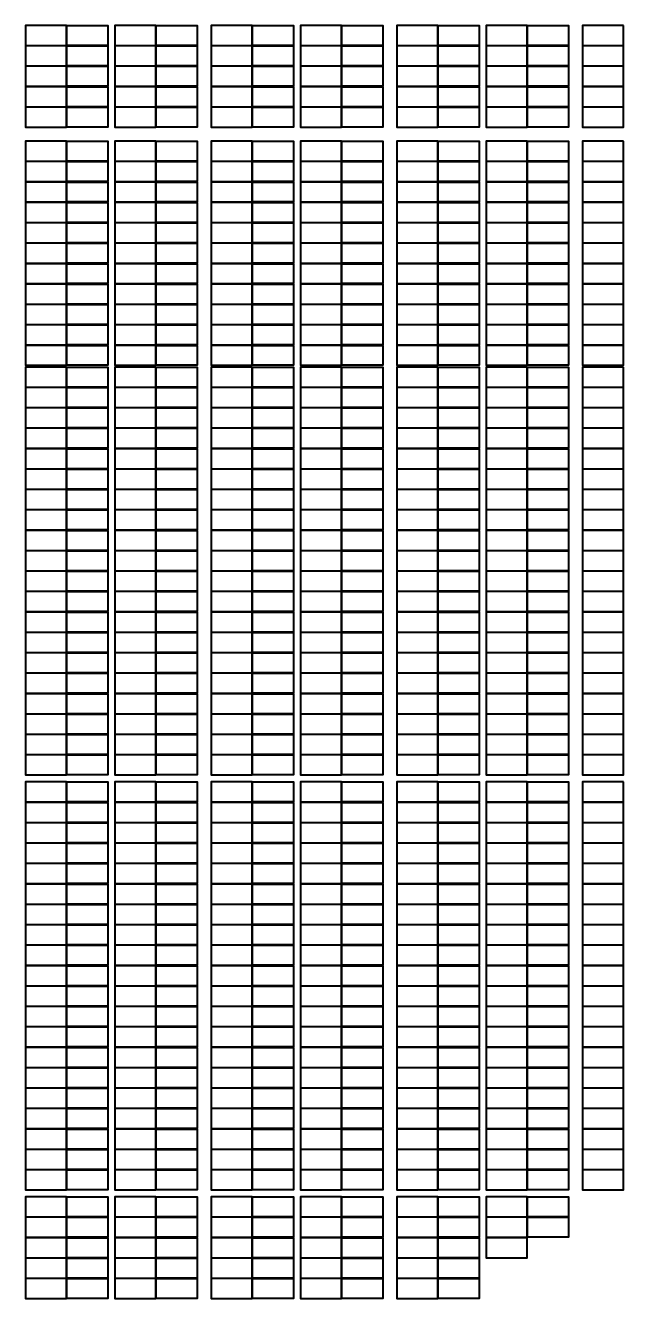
# Model space of a CAD drawing. Header units: millimetres. Extents: x 401 to 240919, y 345 to 287233.
# Drawn here: x 130063 to 164005, y 214959 to 287233 of the extents above; entities that cross this region are included whole.
import ezdxf

# ---------------------------------------------------------------- set-up
doc = ezdxf.new("R2010")
doc.units = ezdxf.units.MM
doc.layers.add('SOL-PV MODULES', color=5, linetype='Continuous', lineweight=40)

msp = doc.modelspace()

# ---------------------------------------------------------------- linework, layer by layer
at = {"layer": 'SOL-PV MODULES'}
for points in [[(132393, 287233), (130063, 287233), (130063, 286099), (132393, 286099)], [(132403, 287233), (134732, 287233), (134732, 286099), (132403, 286099)], [(137462, 287233), (135132, 287233), (135132, 286099), (137462, 286099)], [(137472, 287233), (139801, 287233), (139801, 286099), (137472, 286099)], [(142930, 287233), (140600, 287233), (140600, 286099), (142930, 286099)], [(142940, 287233), (145270, 287233), (145270, 286099), (142940, 286099)], [(147999, 287233), (145669, 287233), (145669, 286099), (147999, 286099)], [(148009, 287233), (150339, 287233), (150339, 286099), (148009, 286099)], [(153468, 287233), (151138, 287233), (151138, 286099), (153468, 286099)], [(153478, 287233), (155807, 287233), (155807, 286099), (153478, 286099)], [(158537, 287233), (156207, 287233), (156207, 286099), (158537, 286099)], [(158547, 287233), (160877, 287233), (160877, 286099), (158547, 286099)], [(164005, 287233), (161675, 287233), (161675, 286099), (164005, 286099)], [(132393, 286074), (130063, 286074), (130063, 284940), (132393, 284940)], [(132403, 286074), (134732, 286074), (134732, 284940), (132403, 284940)], [(137462, 286074), (135132, 286074), (135132, 284940), (137462, 284940)], [(137472, 286074), (139801, 286074), (139801, 284940), (137472, 284940)], [(142930, 286074), (140600, 286074), (140600, 284940), (142930, 284940)], [(142940, 286074), (145270, 286074), (145270, 284940), (142940, 284940)], [(147999, 286074), (145669, 286074), (145669, 284940), (147999, 284940)], [(148009, 286074), (150339, 286074), (150339, 284940), (148009, 284940)], [(153468, 286074), (151138, 286074), (151138, 284940), (153468, 284940)], [(153478, 286074), (155807, 286074), (155807, 284940), (153478, 284940)], [(158537, 286074), (156207, 286074), (156207, 284940), (158537, 284940)], [(158547, 286074), (160877, 286074), (160877, 284940), (158547, 284940)], [(164005, 286074), (161675, 286074), (161675, 284940), (164005, 284940)], [(132393, 284915), (130063, 284915), (130063, 283781), (132393, 283781)], [(132403, 284915), (134732, 284915), (134732, 283781), (132403, 283781)], [(137462, 284915), (135132, 284915), (135132, 283781), (137462, 283781)], [(137472, 284915), (139801, 284915), (139801, 283781), (137472, 283781)], [(142930, 284915), (140600, 284915), (140600, 283781), (142930, 283781)], [(142940, 284915), (145270, 284915), (145270, 283781), (142940, 283781)], [(147999, 284915), (145669, 284915), (145669, 283781), (147999, 283781)], [(148009, 284915), (150339, 284915), (150339, 283781), (148009, 283781)], [(153468, 284915), (151138, 284915), (151138, 283781), (153468, 283781)], [(153478, 284915), (155807, 284915), (155807, 283781), (153478, 283781)], [(158537, 284915), (156207, 284915), (156207, 283781), (158537, 283781)], [(158547, 284915), (160877, 284915), (160877, 283781), (158547, 283781)], [(164005, 284915), (161675, 284915), (161675, 283781), (164005, 283781)], [(132393, 283756), (130063, 283756), (130063, 282622), (132393, 282622)], [(132403, 283756), (134732, 283756), (134732, 282622), (132403, 282622)], [(137462, 283756), (135132, 283756), (135132, 282622), (137462, 282622)], [(137472, 283756), (139801, 283756), (139801, 282622), (137472, 282622)], [(142930, 283756), (140600, 283756), (140600, 282622), (142930, 282622)], [(142940, 283756), (145270, 283756), (145270, 282622), (142940, 282622)], [(147999, 283756), (145669, 283756), (145669, 282622), (147999, 282622)], [(148009, 283756), (150339, 283756), (150339, 282622), (148009, 282622)], [(153468, 283756), (151138, 283756), (151138, 282622), (153468, 282622)], [(153478, 283756), (155807, 283756), (155807, 282622), (153478, 282622)], [(158537, 283756), (156207, 283756), (156207, 282622), (158537, 282622)], [(158547, 283756), (160877, 283756), (160877, 282622), (158547, 282622)], [(164005, 283756), (161675, 283756), (161675, 282622), (164005, 282622)], [(132393, 282597), (130063, 282597), (130063, 281463), (132393, 281463)], [(132403, 282597), (134732, 282597), (134732, 281463), (132403, 281463)], [(137462, 282597), (135132, 282597), (135132, 281463), (137462, 281463)], [(137472, 282597), (139801, 282597), (139801, 281463), (137472, 281463)], [(142930, 282597), (140600, 282597), (140600, 281463), (142930, 281463)], [(142940, 282597), (145270, 282597), (145270, 281463), (142940, 281463)], [(147999, 282597), (145669, 282597), (145669, 281463), (147999, 281463)], [(148009, 282597), (150339, 282597), (150339, 281463), (148009, 281463)], [(153468, 282597), (151138, 282597), (151138, 281463), (153468, 281463)], [(153478, 282597), (155807, 282597), (155807, 281463), (153478, 281463)], [(158537, 282597), (156207, 282597), (156207, 281463), (158537, 281463)], [(158547, 282597), (160877, 282597), (160877, 281463), (158547, 281463)], [(164005, 282597), (161675, 282597), (161675, 281463), (164005, 281463)], [(132393, 280663), (130063, 280663), (130063, 279529), (132393, 279529)], [(132403, 280663), (134732, 280663), (134732, 279529), (132403, 279529)], [(137462, 280663), (135132, 280663), (135132, 279529), (137462, 279529)], [(137472, 280663), (139801, 280663), (139801, 279529), (137472, 279529)], [(142930, 280663), (140600, 280663), (140600, 279529), (142930, 279529)], [(142940, 280663), (145270, 280663), (145270, 279529), (142940, 279529)], [(147999, 280663), (145669, 280663), (145669, 279529), (147999, 279529)], [(148009, 280663), (150339, 280663), (150339, 279529), (148009, 279529)], [(153468, 280663), (151138, 280663), (151138, 279529), (153468, 279529)], [(153478, 280663), (155807, 280663), (155807, 279529), (153478, 279529)], [(158537, 280663), (156207, 280663), (156207, 279529), (158537, 279529)], [(158547, 280663), (160877, 280663), (160877, 279529), (158547, 279529)], [(164005, 280663), (161675, 280663), (161675, 279529), (164005, 279529)], [(132393, 279504), (130063, 279504), (130063, 278370), (132393, 278370)], [(132403, 279504), (134732, 279504), (134732, 278370), (132403, 278370)], [(137462, 279504), (135132, 279504), (135132, 278370), (137462, 278370)], [(137472, 279504), (139801, 279504), (139801, 278370), (137472, 278370)], [(142930, 279504), (140600, 279504), (140600, 278370), (142930, 278370)], [(142940, 279504), (145270, 279504), (145270, 278370), (142940, 278370)], [(147999, 279504), (145669, 279504), (145669, 278370), (147999, 278370)], [(148009, 279504), (150339, 279504), (150339, 278370), (148009, 278370)], [(153468, 279504), (151138, 279504), (151138, 278370), (153468, 278370)], [(153478, 279504), (155807, 279504), (155807, 278370), (153478, 278370)], [(158537, 279504), (156207, 279504), (156207, 278370), (158537, 278370)], [(158547, 279504), (160877, 279504), (160877, 278370), (158547, 278370)], [(164005, 279504), (161675, 279504), (161675, 278370), (164005, 278370)], [(132393, 278345), (130063, 278345), (130063, 277211), (132393, 277211)], [(132403, 278345), (134732, 278345), (134732, 277211), (132403, 277211)], [(137462, 278345), (135132, 278345), (135132, 277211), (137462, 277211)], [(137472, 278345), (139801, 278345), (139801, 277211), (137472, 277211)], [(142930, 278345), (140600, 278345), (140600, 277211), (142930, 277211)], [(142940, 278345), (145270, 278345), (145270, 277211), (142940, 277211)], [(147999, 278345), (145669, 278345), (145669, 277211), (147999, 277211)], [(148009, 278345), (150339, 278345), (150339, 277211), (148009, 277211)], [(153468, 278345), (151138, 278345), (151138, 277211), (153468, 277211)], [(153478, 278345), (155807, 278345), (155807, 277211), (153478, 277211)], [(158537, 278345), (156207, 278345), (156207, 277211), (158537, 277211)], [(158547, 278345), (160877, 278345), (160877, 277211), (158547, 277211)], [(164005, 278345), (161675, 278345), (161675, 277211), (164005, 277211)], [(132393, 277186), (130063, 277186), (130063, 276052), (132393, 276052)], [(132403, 277186), (134732, 277186), (134732, 276052), (132403, 276052)], [(137462, 277186), (135132, 277186), (135132, 276052), (137462, 276052)], [(137472, 277186), (139801, 277186), (139801, 276052), (137472, 276052)], [(142930, 277186), (140600, 277186), (140600, 276052), (142930, 276052)], [(142940, 277186), (145270, 277186), (145270, 276052), (142940, 276052)], [(147999, 277186), (145669, 277186), (145669, 276052), (147999, 276052)], [(148009, 277186), (150339, 277186), (150339, 276052), (148009, 276052)], [(153468, 277186), (151138, 277186), (151138, 276052), (153468, 276052)], [(153478, 277186), (155807, 277186), (155807, 276052), (153478, 276052)], [(158537, 277186), (156207, 277186), (156207, 276052), (158537, 276052)], [(158547, 277186), (160877, 277186), (160877, 276052), (158547, 276052)], [(164005, 277186), (161675, 277186), (161675, 276052), (164005, 276052)], [(132393, 276027), (130063, 276027), (130063, 274893), (132393, 274893)], [(132403, 276027), (134732, 276027), (134732, 274893), (132403, 274893)], [(137462, 276027), (135132, 276027), (135132, 274893), (137462, 274893)], [(137472, 276027), (139801, 276027), (139801, 274893), (137472, 274893)], [(142930, 276027), (140600, 276027), (140600, 274893), (142930, 274893)], [(142940, 276027), (145270, 276027), (145270, 274893), (142940, 274893)], [(147999, 276027), (145669, 276027), (145669, 274893), (147999, 274893)], [(148009, 276027), (150339, 276027), (150339, 274893), (148009, 274893)], [(153468, 276027), (151138, 276027), (151138, 274893), (153468, 274893)], [(153478, 276027), (155807, 276027), (155807, 274893), (153478, 274893)], [(158537, 276027), (156207, 276027), (156207, 274893), (158537, 274893)], [(158547, 276027), (160877, 276027), (160877, 274893), (158547, 274893)], [(164005, 276027), (161675, 276027), (161675, 274893), (164005, 274893)], [(132393, 274868), (130063, 274868), (130063, 273734), (132393, 273734)], [(132403, 274868), (134732, 274868), (134732, 273734), (132403, 273734)], [(137462, 274868), (135132, 274868), (135132, 273734), (137462, 273734)], [(137472, 274868), (139801, 274868), (139801, 273734), (137472, 273734)], [(142930, 274868), (140600, 274868), (140600, 273734), (142930, 273734)], [(142940, 274868), (145270, 274868), (145270, 273734), (142940, 273734)], [(147999, 274868), (145669, 274868), (145669, 273734), (147999, 273734)], [(148009, 274868), (150339, 274868), (150339, 273734), (148009, 273734)], [(153468, 274868), (151138, 274868), (151138, 273734), (153468, 273734)], [(153478, 274868), (155807, 274868), (155807, 273734), (153478, 273734)], [(158537, 274868), (156207, 274868), (156207, 273734), (158537, 273734)], [(158547, 274868), (160877, 274868), (160877, 273734), (158547, 273734)], [(164005, 274868), (161675, 274868), (161675, 273734), (164005, 273734)], [(132393, 273709), (130063, 273709), (130063, 272575), (132393, 272575)], [(132403, 273709), (134732, 273709), (134732, 272575), (132403, 272575)], [(137462, 273709), (135132, 273709), (135132, 272575), (137462, 272575)], [(137472, 273709), (139801, 273709), (139801, 272575), (137472, 272575)], [(142930, 273709), (140600, 273709), (140600, 272575), (142930, 272575)], [(142940, 273709), (145270, 273709), (145270, 272575), (142940, 272575)], [(147999, 273709), (145669, 273709), (145669, 272575), (147999, 272575)], [(148009, 273709), (150339, 273709), (150339, 272575), (148009, 272575)], [(153468, 273709), (151138, 273709), (151138, 272575), (153468, 272575)], [(153478, 273709), (155807, 273709), (155807, 272575), (153478, 272575)], [(158537, 273709), (156207, 273709), (156207, 272575), (158537, 272575)], [(158547, 273709), (160877, 273709), (160877, 272575), (158547, 272575)], [(164005, 273709), (161675, 273709), (161675, 272575), (164005, 272575)], [(132393, 272550), (130063, 272550), (130063, 271416), (132393, 271416)], [(132403, 272550), (134732, 272550), (134732, 271416), (132403, 271416)], [(137462, 272550), (135132, 272550), (135132, 271416), (137462, 271416)], [(137472, 272550), (139801, 272550), (139801, 271416), (137472, 271416)], [(142930, 272550), (140600, 272550), (140600, 271416), (142930, 271416)], [(142940, 272550), (145270, 272550), (145270, 271416), (142940, 271416)], [(147999, 272550), (145669, 272550), (145669, 271416), (147999, 271416)], [(148009, 272550), (150339, 272550), (150339, 271416), (148009, 271416)], [(153468, 272550), (151138, 272550), (151138, 271416), (153468, 271416)], [(153478, 272550), (155807, 272550), (155807, 271416), (153478, 271416)], [(158537, 272550), (156207, 272550), (156207, 271416), (158537, 271416)], [(158547, 272550), (160877, 272550), (160877, 271416), (158547, 271416)], [(164005, 272550), (161675, 272550), (161675, 271416), (164005, 271416)], [(132393, 271391), (130063, 271391), (130063, 270257), (132393, 270257)], [(132403, 271391), (134732, 271391), (134732, 270257), (132403, 270257)], [(137462, 271391), (135132, 271391), (135132, 270257), (137462, 270257)], [(137472, 271391), (139801, 271391), (139801, 270257), (137472, 270257)], [(142930, 271391), (140600, 271391), (140600, 270257), (142930, 270257)], [(142940, 271391), (145270, 271391), (145270, 270257), (142940, 270257)], [(147999, 271391), (145669, 271391), (145669, 270257), (147999, 270257)], [(148009, 271391), (150339, 271391), (150339, 270257), (148009, 270257)], [(153468, 271391), (151138, 271391), (151138, 270257), (153468, 270257)], [(153478, 271391), (155807, 271391), (155807, 270257), (153478, 270257)], [(158537, 271391), (156207, 271391), (156207, 270257), (158537, 270257)], [(158547, 271391), (160877, 271391), (160877, 270257), (158547, 270257)], [(164005, 271391), (161675, 271391), (161675, 270257), (164005, 270257)], [(132393, 270232), (130063, 270232), (130063, 269098), (132393, 269098)], [(132403, 270232), (134732, 270232), (134732, 269098), (132403, 269098)], [(137462, 270232), (135132, 270232), (135132, 269098), (137462, 269098)], [(137472, 270232), (139801, 270232), (139801, 269098), (137472, 269098)], [(142930, 270232), (140600, 270232), (140600, 269098), (142930, 269098)], [(142940, 270232), (145270, 270232), (145270, 269098), (142940, 269098)], [(147999, 270232), (145669, 270232), (145669, 269098), (147999, 269098)], [(148009, 270232), (150339, 270232), (150339, 269098), (148009, 269098)], [(153468, 270232), (151138, 270232), (151138, 269098), (153468, 269098)], [(153478, 270232), (155807, 270232), (155807, 269098), (153478, 269098)], [(158537, 270232), (156207, 270232), (156207, 269098), (158537, 269098)], [(158547, 270232), (160877, 270232), (160877, 269098), (158547, 269098)], [(164005, 270232), (161675, 270232), (161675, 269098), (164005, 269098)], [(132393, 269073), (130063, 269073), (130063, 267939), (132393, 267939)], [(132403, 269073), (134732, 269073), (134732, 267939), (132403, 267939)], [(137462, 269073), (135132, 269073), (135132, 267939), (137462, 267939)], [(137472, 269073), (139801, 269073), (139801, 267939), (137472, 267939)], [(142930, 269073), (140600, 269073), (140600, 267939), (142930, 267939)], [(142940, 269073), (145270, 269073), (145270, 267939), (142940, 267939)], [(147999, 269073), (145669, 269073), (145669, 267939), (147999, 267939)], [(148009, 269073), (150339, 269073), (150339, 267939), (148009, 267939)], [(153468, 269073), (151138, 269073), (151138, 267939), (153468, 267939)], [(153478, 269073), (155807, 269073), (155807, 267939), (153478, 267939)], [(158537, 269073), (156207, 269073), (156207, 267939), (158537, 267939)], [(158547, 269073), (160877, 269073), (160877, 267939), (158547, 267939)], [(164005, 269073), (161675, 269073), (161675, 267939), (164005, 267939)], [(132393, 267839), (130063, 267839), (130063, 266705), (132393, 266705)], [(132403, 267839), (134732, 267839), (134732, 266705), (132403, 266705)], [(137462, 267839), (135132, 267839), (135132, 266705), (137462, 266705)], [(137472, 267839), (139801, 267839), (139801, 266705), (137472, 266705)], [(142930, 267839), (140600, 267839), (140600, 266705), (142930, 266705)], [(142940, 267839), (145270, 267839), (145270, 266705), (142940, 266705)], [(147999, 267839), (145669, 267839), (145669, 266705), (147999, 266705)], [(148009, 267839), (150339, 267839), (150339, 266705), (148009, 266705)], [(153468, 267839), (151138, 267839), (151138, 266705), (153468, 266705)], [(153478, 267839), (155807, 267839), (155807, 266705), (153478, 266705)], [(158537, 267839), (156207, 267839), (156207, 266705), (158537, 266705)], [(158547, 267839), (160877, 267839), (160877, 266705), (158547, 266705)], [(164005, 267839), (161675, 267839), (161675, 266705), (164005, 266705)], [(132393, 266680), (130063, 266680), (130063, 265546), (132393, 265546)], [(132403, 266680), (134732, 266680), (134732, 265546), (132403, 265546)], [(137462, 266680), (135132, 266680), (135132, 265546), (137462, 265546)], [(137472, 266680), (139801, 266680), (139801, 265546), (137472, 265546)], [(142930, 266680), (140600, 266680), (140600, 265546), (142930, 265546)], [(142940, 266680), (145270, 266680), (145270, 265546), (142940, 265546)], [(147999, 266680), (145669, 266680), (145669, 265546), (147999, 265546)], [(148009, 266680), (150339, 266680), (150339, 265546), (148009, 265546)], [(153468, 266680), (151138, 266680), (151138, 265546), (153468, 265546)], [(153478, 266680), (155807, 266680), (155807, 265546), (153478, 265546)], [(158537, 266680), (156207, 266680), (156207, 265546), (158537, 265546)], [(158547, 266680), (160877, 266680), (160877, 265546), (158547, 265546)], [(164005, 266680), (161675, 266680), (161675, 265546), (164005, 265546)], [(132393, 265521), (130063, 265521), (130063, 264387), (132393, 264387)], [(132403, 265521), (134732, 265521), (134732, 264387), (132403, 264387)], [(137462, 265521), (135132, 265521), (135132, 264387), (137462, 264387)], [(137472, 265521), (139801, 265521), (139801, 264387), (137472, 264387)], [(142930, 265521), (140600, 265521), (140600, 264387), (142930, 264387)], [(142940, 265521), (145270, 265521), (145270, 264387), (142940, 264387)], [(147999, 265521), (145669, 265521), (145669, 264387), (147999, 264387)], [(148009, 265521), (150339, 265521), (150339, 264387), (148009, 264387)], [(153468, 265521), (151138, 265521), (151138, 264387), (153468, 264387)], [(153478, 265521), (155807, 265521), (155807, 264387), (153478, 264387)], [(158537, 265521), (156207, 265521), (156207, 264387), (158537, 264387)], [(158547, 265521), (160877, 265521), (160877, 264387), (158547, 264387)], [(164005, 265521), (161675, 265521), (161675, 264387), (164005, 264387)], [(132393, 264362), (130063, 264362), (130063, 263228), (132393, 263228)], [(132403, 264362), (134732, 264362), (134732, 263228), (132403, 263228)], [(137462, 264362), (135132, 264362), (135132, 263228), (137462, 263228)], [(137472, 264362), (139801, 264362), (139801, 263228), (137472, 263228)], [(142930, 264362), (140600, 264362), (140600, 263228), (142930, 263228)], [(142940, 264362), (145270, 264362), (145270, 263228), (142940, 263228)], [(147999, 264362), (145669, 264362), (145669, 263228), (147999, 263228)], [(148009, 264362), (150339, 264362), (150339, 263228), (148009, 263228)], [(153468, 264362), (151138, 264362), (151138, 263228), (153468, 263228)], [(153478, 264362), (155807, 264362), (155807, 263228), (153478, 263228)], [(158537, 264362), (156207, 264362), (156207, 263228), (158537, 263228)], [(158547, 264362), (160877, 264362), (160877, 263228), (158547, 263228)], [(164005, 264362), (161675, 264362), (161675, 263228), (164005, 263228)], [(132393, 263203), (130063, 263203), (130063, 262069), (132393, 262069)], [(132403, 263203), (134732, 263203), (134732, 262069), (132403, 262069)], [(137462, 263203), (135132, 263203), (135132, 262069), (137462, 262069)], [(137472, 263203), (139801, 263203), (139801, 262069), (137472, 262069)], [(142930, 263203), (140600, 263203), (140600, 262069), (142930, 262069)], [(142940, 263203), (145270, 263203), (145270, 262069), (142940, 262069)], [(147999, 263203), (145669, 263203), (145669, 262069), (147999, 262069)], [(148009, 263203), (150339, 263203), (150339, 262069), (148009, 262069)], [(153468, 263203), (151138, 263203), (151138, 262069), (153468, 262069)], [(153478, 263203), (155807, 263203), (155807, 262069), (153478, 262069)], [(158537, 263203), (156207, 263203), (156207, 262069), (158537, 262069)], [(158547, 263203), (160877, 263203), (160877, 262069), (158547, 262069)], [(164005, 263203), (161675, 263203), (161675, 262069), (164005, 262069)], [(132393, 262044), (130063, 262044), (130063, 260910), (132393, 260910)], [(132403, 262044), (134732, 262044), (134732, 260910), (132403, 260910)], [(137462, 262044), (135132, 262044), (135132, 260910), (137462, 260910)], [(137472, 262044), (139801, 262044), (139801, 260910), (137472, 260910)], [(142930, 262044), (140600, 262044), (140600, 260910), (142930, 260910)], [(142940, 262044), (145270, 262044), (145270, 260910), (142940, 260910)], [(147999, 262044), (145669, 262044), (145669, 260910), (147999, 260910)], [(148009, 262044), (150339, 262044), (150339, 260910), (148009, 260910)], [(153468, 262044), (151138, 262044), (151138, 260910), (153468, 260910)], [(153478, 262044), (155807, 262044), (155807, 260910), (153478, 260910)], [(158537, 262044), (156207, 262044), (156207, 260910), (158537, 260910)], [(158547, 262044), (160877, 262044), (160877, 260910), (158547, 260910)], [(164005, 262044), (161675, 262044), (161675, 260910), (164005, 260910)], [(132393, 260885), (130063, 260885), (130063, 259751), (132393, 259751)], [(132403, 260885), (134732, 260885), (134732, 259751), (132403, 259751)], [(137462, 260885), (135132, 260885), (135132, 259751), (137462, 259751)], [(137472, 260885), (139801, 260885), (139801, 259751), (137472, 259751)], [(142930, 260885), (140600, 260885), (140600, 259751), (142930, 259751)], [(142940, 260885), (145270, 260885), (145270, 259751), (142940, 259751)], [(147999, 260885), (145669, 260885), (145669, 259751), (147999, 259751)], [(148009, 260885), (150339, 260885), (150339, 259751), (148009, 259751)], [(153468, 260885), (151138, 260885), (151138, 259751), (153468, 259751)], [(153478, 260885), (155807, 260885), (155807, 259751), (153478, 259751)], [(158537, 260885), (156207, 260885), (156207, 259751), (158537, 259751)], [(158547, 260885), (160877, 260885), (160877, 259751), (158547, 259751)], [(164005, 260885), (161675, 260885), (161675, 259751), (164005, 259751)], [(132393, 259726), (130063, 259726), (130063, 258592), (132393, 258592)], [(132403, 259726), (134732, 259726), (134732, 258592), (132403, 258592)], [(137462, 259726), (135132, 259726), (135132, 258592), (137462, 258592)], [(137472, 259726), (139801, 259726), (139801, 258592), (137472, 258592)], [(142930, 259726), (140600, 259726), (140600, 258592), (142930, 258592)], [(142940, 259726), (145270, 259726), (145270, 258592), (142940, 258592)], [(147999, 259726), (145669, 259726), (145669, 258592), (147999, 258592)], [(148009, 259726), (150339, 259726), (150339, 258592), (148009, 258592)], [(153468, 259726), (151138, 259726), (151138, 258592), (153468, 258592)], [(153478, 259726), (155807, 259726), (155807, 258592), (153478, 258592)], [(158537, 259726), (156207, 259726), (156207, 258592), (158537, 258592)], [(158547, 259726), (160877, 259726), (160877, 258592), (158547, 258592)], [(164005, 259726), (161675, 259726), (161675, 258592), (164005, 258592)], [(132393, 258567), (130063, 258567), (130063, 257433), (132393, 257433)], [(132403, 258567), (134732, 258567), (134732, 257433), (132403, 257433)], [(137462, 258567), (135132, 258567), (135132, 257433), (137462, 257433)], [(137472, 258567), (139801, 258567), (139801, 257433), (137472, 257433)], [(142930, 258567), (140600, 258567), (140600, 257433), (142930, 257433)], [(142940, 258567), (145270, 258567), (145270, 257433), (142940, 257433)], [(147999, 258567), (145669, 258567), (145669, 257433), (147999, 257433)], [(148009, 258567), (150339, 258567), (150339, 257433), (148009, 257433)], [(153468, 258567), (151138, 258567), (151138, 257433), (153468, 257433)], [(153478, 258567), (155807, 258567), (155807, 257433), (153478, 257433)], [(158537, 258567), (156207, 258567), (156207, 257433), (158537, 257433)], [(158547, 258567), (160877, 258567), (160877, 257433), (158547, 257433)], [(164005, 258567), (161675, 258567), (161675, 257433), (164005, 257433)], [(132393, 257408), (130063, 257408), (130063, 256274), (132393, 256274)], [(132403, 257408), (134732, 257408), (134732, 256274), (132403, 256274)], [(137462, 257408), (135132, 257408), (135132, 256274), (137462, 256274)], [(137472, 257408), (139801, 257408), (139801, 256274), (137472, 256274)], [(142930, 257408), (140600, 257408), (140600, 256274), (142930, 256274)], [(142940, 257408), (145270, 257408), (145270, 256274), (142940, 256274)], [(147999, 257408), (145669, 257408), (145669, 256274), (147999, 256274)], [(148009, 257408), (150339, 257408), (150339, 256274), (148009, 256274)], [(153468, 257408), (151138, 257408), (151138, 256274), (153468, 256274)], [(153478, 257408), (155807, 257408), (155807, 256274), (153478, 256274)], [(158537, 257408), (156207, 257408), (156207, 256274), (158537, 256274)], [(158547, 257408), (160877, 257408), (160877, 256274), (158547, 256274)], [(164005, 257408), (161675, 257408), (161675, 256274), (164005, 256274)], [(132393, 256249), (130063, 256249), (130063, 255115), (132393, 255115)], [(132403, 256249), (134732, 256249), (134732, 255115), (132403, 255115)], [(137462, 256249), (135132, 256249), (135132, 255115), (137462, 255115)], [(137472, 256249), (139801, 256249), (139801, 255115), (137472, 255115)], [(142930, 256249), (140600, 256249), (140600, 255115), (142930, 255115)], [(142940, 256249), (145270, 256249), (145270, 255115), (142940, 255115)], [(147999, 256249), (145669, 256249), (145669, 255115), (147999, 255115)], [(148009, 256249), (150339, 256249), (150339, 255115), (148009, 255115)], [(153468, 256249), (151138, 256249), (151138, 255115), (153468, 255115)], [(153478, 256249), (155807, 256249), (155807, 255115), (153478, 255115)], [(158537, 256249), (156207, 256249), (156207, 255115), (158537, 255115)], [(158547, 256249), (160877, 256249), (160877, 255115), (158547, 255115)], [(164005, 256249), (161675, 256249), (161675, 255115), (164005, 255115)], [(132393, 255090), (130063, 255090), (130063, 253956), (132393, 253956)], [(132403, 255090), (134732, 255090), (134732, 253956), (132403, 253956)], [(137462, 255090), (135132, 255090), (135132, 253956), (137462, 253956)], [(137472, 255090), (139801, 255090), (139801, 253956), (137472, 253956)], [(142930, 255090), (140600, 255090), (140600, 253956), (142930, 253956)], [(142940, 255090), (145270, 255090), (145270, 253956), (142940, 253956)], [(147999, 255090), (145669, 255090), (145669, 253956), (147999, 253956)], [(148009, 255090), (150339, 255090), (150339, 253956), (148009, 253956)], [(153468, 255090), (151138, 255090), (151138, 253956), (153468, 253956)], [(153478, 255090), (155807, 255090), (155807, 253956), (153478, 253956)], [(158537, 255090), (156207, 255090), (156207, 253956), (158537, 253956)], [(158547, 255090), (160877, 255090), (160877, 253956), (158547, 253956)], [(164005, 255090), (161675, 255090), (161675, 253956), (164005, 253956)], [(132393, 253931), (130063, 253931), (130063, 252797), (132393, 252797)], [(132403, 253931), (134732, 253931), (134732, 252797), (132403, 252797)], [(137462, 253931), (135132, 253931), (135132, 252797), (137462, 252797)], [(137472, 253931), (139801, 253931), (139801, 252797), (137472, 252797)], [(142930, 253931), (140600, 253931), (140600, 252797), (142930, 252797)], [(142940, 253931), (145270, 253931), (145270, 252797), (142940, 252797)], [(147999, 253931), (145669, 253931), (145669, 252797), (147999, 252797)], [(148009, 253931), (150339, 253931), (150339, 252797), (148009, 252797)], [(153468, 253931), (151138, 253931), (151138, 252797), (153468, 252797)], [(153478, 253931), (155807, 253931), (155807, 252797), (153478, 252797)], [(158537, 253931), (156207, 253931), (156207, 252797), (158537, 252797)], [(158547, 253931), (160877, 253931), (160877, 252797), (158547, 252797)], [(164005, 253931), (161675, 253931), (161675, 252797), (164005, 252797)], [(132393, 252772), (130063, 252772), (130063, 251638), (132393, 251638)], [(132403, 252772), (134732, 252772), (134732, 251638), (132403, 251638)], [(137462, 252772), (135132, 252772), (135132, 251638), (137462, 251638)], [(137472, 252772), (139801, 252772), (139801, 251638), (137472, 251638)], [(142930, 252772), (140600, 252772), (140600, 251638), (142930, 251638)], [(142940, 252772), (145270, 252772), (145270, 251638), (142940, 251638)], [(147999, 252772), (145669, 252772), (145669, 251638), (147999, 251638)], [(148009, 252772), (150339, 252772), (150339, 251638), (148009, 251638)], [(153468, 252772), (151138, 252772), (151138, 251638), (153468, 251638)], [(153478, 252772), (155807, 252772), (155807, 251638), (153478, 251638)], [(158537, 252772), (156207, 252772), (156207, 251638), (158537, 251638)], [(158547, 252772), (160877, 252772), (160877, 251638), (158547, 251638)], [(164005, 252772), (161675, 252772), (161675, 251638), (164005, 251638)], [(132393, 251613), (130063, 251613), (130063, 250479), (132393, 250479)], [(132403, 251613), (134732, 251613), (134732, 250479), (132403, 250479)], [(137462, 251613), (135132, 251613), (135132, 250479), (137462, 250479)], [(137472, 251613), (139801, 251613), (139801, 250479), (137472, 250479)], [(142930, 251613), (140600, 251613), (140600, 250479), (142930, 250479)], [(142940, 251613), (145270, 251613), (145270, 250479), (142940, 250479)], [(147999, 251613), (145669, 251613), (145669, 250479), (147999, 250479)], [(148009, 251613), (150339, 251613), (150339, 250479), (148009, 250479)], [(153468, 251613), (151138, 251613), (151138, 250479), (153468, 250479)], [(153478, 251613), (155807, 251613), (155807, 250479), (153478, 250479)], [(158537, 251613), (156207, 251613), (156207, 250479), (158537, 250479)], [(158547, 251613), (160877, 251613), (160877, 250479), (158547, 250479)], [(164005, 251613), (161675, 251613), (161675, 250479), (164005, 250479)], [(132393, 250454), (130063, 250454), (130063, 249320), (132393, 249320)], [(132403, 250454), (134732, 250454), (134732, 249320), (132403, 249320)], [(137462, 250454), (135132, 250454), (135132, 249320), (137462, 249320)], [(137472, 250454), (139801, 250454), (139801, 249320), (137472, 249320)], [(142930, 250454), (140600, 250454), (140600, 249320), (142930, 249320)], [(142940, 250454), (145270, 250454), (145270, 249320), (142940, 249320)], [(147999, 250454), (145669, 250454), (145669, 249320), (147999, 249320)], [(148009, 250454), (150339, 250454), (150339, 249320), (148009, 249320)], [(153468, 250454), (151138, 250454), (151138, 249320), (153468, 249320)], [(153478, 250454), (155807, 250454), (155807, 249320), (153478, 249320)], [(158537, 250454), (156207, 250454), (156207, 249320), (158537, 249320)], [(158547, 250454), (160877, 250454), (160877, 249320), (158547, 249320)], [(164005, 250454), (161675, 250454), (161675, 249320), (164005, 249320)], [(132393, 249295), (130063, 249295), (130063, 248161), (132393, 248161)], [(132403, 249295), (134732, 249295), (134732, 248161), (132403, 248161)], [(137462, 249295), (135132, 249295), (135132, 248161), (137462, 248161)], [(137472, 249295), (139801, 249295), (139801, 248161), (137472, 248161)], [(142930, 249295), (140600, 249295), (140600, 248161), (142930, 248161)], [(142940, 249295), (145270, 249295), (145270, 248161), (142940, 248161)], [(147999, 249295), (145669, 249295), (145669, 248161), (147999, 248161)], [(148009, 249295), (150339, 249295), (150339, 248161), (148009, 248161)], [(153468, 249295), (151138, 249295), (151138, 248161), (153468, 248161)], [(153478, 249295), (155807, 249295), (155807, 248161), (153478, 248161)], [(158537, 249295), (156207, 249295), (156207, 248161), (158537, 248161)], [(158547, 249295), (160877, 249295), (160877, 248161), (158547, 248161)], [(164005, 249295), (161675, 249295), (161675, 248161), (164005, 248161)], [(132393, 248136), (130063, 248136), (130063, 247002), (132393, 247002)], [(132403, 248136), (134732, 248136), (134732, 247002), (132403, 247002)], [(137462, 248136), (135132, 248136), (135132, 247002), (137462, 247002)], [(137472, 248136), (139801, 248136), (139801, 247002), (137472, 247002)], [(142930, 248136), (140600, 248136), (140600, 247002), (142930, 247002)], [(142940, 248136), (145270, 248136), (145270, 247002), (142940, 247002)], [(147999, 248136), (145669, 248136), (145669, 247002), (147999, 247002)], [(148009, 248136), (150339, 248136), (150339, 247002), (148009, 247002)], [(153468, 248136), (151138, 248136), (151138, 247002), (153468, 247002)], [(153478, 248136), (155807, 248136), (155807, 247002), (153478, 247002)], [(158537, 248136), (156207, 248136), (156207, 247002), (158537, 247002)], [(158547, 248136), (160877, 248136), (160877, 247002), (158547, 247002)], [(164005, 248136), (161675, 248136), (161675, 247002), (164005, 247002)], [(132393, 246977), (130063, 246977), (130063, 245843), (132393, 245843)], [(132403, 246977), (134732, 246977), (134732, 245843), (132403, 245843)], [(137462, 246977), (135132, 246977), (135132, 245843), (137462, 245843)], [(137472, 246977), (139801, 246977), (139801, 245843), (137472, 245843)], [(142930, 246977), (140600, 246977), (140600, 245843), (142930, 245843)], [(142940, 246977), (145270, 246977), (145270, 245843), (142940, 245843)], [(147999, 246977), (145669, 246977), (145669, 245843), (147999, 245843)], [(148009, 246977), (150339, 246977), (150339, 245843), (148009, 245843)], [(153468, 246977), (151138, 246977), (151138, 245843), (153468, 245843)], [(153478, 246977), (155807, 246977), (155807, 245843), (153478, 245843)], [(158537, 246977), (156207, 246977), (156207, 245843), (158537, 245843)], [(158547, 246977), (160877, 246977), (160877, 245843), (158547, 245843)], [(164005, 246977), (161675, 246977), (161675, 245843), (164005, 245843)], [(132393, 245818), (130063, 245818), (130063, 244684), (132393, 244684)], [(132403, 245818), (134732, 245818), (134732, 244684), (132403, 244684)], [(137462, 245818), (135132, 245818), (135132, 244684), (137462, 244684)], [(137472, 245818), (139801, 245818), (139801, 244684), (137472, 244684)], [(142930, 245818), (140600, 245818), (140600, 244684), (142930, 244684)], [(142940, 245818), (145270, 245818), (145270, 244684), (142940, 244684)], [(147999, 245818), (145669, 245818), (145669, 244684), (147999, 244684)], [(148009, 245818), (150339, 245818), (150339, 244684), (148009, 244684)], [(153468, 245818), (151138, 245818), (151138, 244684), (153468, 244684)], [(153478, 245818), (155807, 245818), (155807, 244684), (153478, 244684)], [(158537, 245818), (156207, 245818), (156207, 244684), (158537, 244684)], [(158547, 245818), (160877, 245818), (160877, 244684), (158547, 244684)], [(164005, 245818), (161675, 245818), (161675, 244684), (164005, 244684)], [(132393, 244284), (130063, 244284), (130063, 243150), (132393, 243150)], [(132403, 244284), (134732, 244284), (134732, 243150), (132403, 243150)], [(137462, 244284), (135132, 244284), (135132, 243150), (137462, 243150)], [(137472, 244284), (139801, 244284), (139801, 243150), (137472, 243150)], [(142930, 244284), (140600, 244284), (140600, 243150), (142930, 243150)], [(142940, 244284), (145270, 244284), (145270, 243150), (142940, 243150)], [(147999, 244284), (145669, 244284), (145669, 243150), (147999, 243150)], [(148009, 244284), (150339, 244284), (150339, 243150), (148009, 243150)], [(153468, 244284), (151138, 244284), (151138, 243150), (153468, 243150)], [(153478, 244284), (155807, 244284), (155807, 243150), (153478, 243150)], [(158537, 244284), (156207, 244284), (156207, 243150), (158537, 243150)], [(158547, 244284), (160877, 244284), (160877, 243150), (158547, 243150)], [(164005, 244284), (161675, 244284), (161675, 243150), (164005, 243150)], [(132393, 243125), (130063, 243125), (130063, 241991), (132393, 241991)], [(132403, 243125), (134732, 243125), (134732, 241991), (132403, 241991)], [(137462, 243125), (135132, 243125), (135132, 241991), (137462, 241991)], [(137472, 243125), (139801, 243125), (139801, 241991), (137472, 241991)], [(142930, 243125), (140600, 243125), (140600, 241991), (142930, 241991)], [(142940, 243125), (145270, 243125), (145270, 241991), (142940, 241991)], [(147999, 243125), (145669, 243125), (145669, 241991), (147999, 241991)], [(148009, 243125), (150339, 243125), (150339, 241991), (148009, 241991)], [(153468, 243125), (151138, 243125), (151138, 241991), (153468, 241991)], [(153478, 243125), (155807, 243125), (155807, 241991), (153478, 241991)], [(158537, 243125), (156207, 243125), (156207, 241991), (158537, 241991)], [(158547, 243125), (160877, 243125), (160877, 241991), (158547, 241991)], [(164005, 243125), (161675, 243125), (161675, 241991), (164005, 241991)], [(132393, 241966), (130063, 241966), (130063, 240832), (132393, 240832)], [(132403, 241966), (134732, 241966), (134732, 240832), (132403, 240832)], [(137462, 241966), (135132, 241966), (135132, 240832), (137462, 240832)], [(137472, 241966), (139801, 241966), (139801, 240832), (137472, 240832)], [(142930, 241966), (140600, 241966), (140600, 240832), (142930, 240832)], [(142940, 241966), (145270, 241966), (145270, 240832), (142940, 240832)], [(147999, 241966), (145669, 241966), (145669, 240832), (147999, 240832)], [(148009, 241966), (150339, 241966), (150339, 240832), (148009, 240832)], [(153468, 241966), (151138, 241966), (151138, 240832), (153468, 240832)], [(153478, 241966), (155807, 241966), (155807, 240832), (153478, 240832)], [(158537, 241966), (156207, 241966), (156207, 240832), (158537, 240832)], [(158547, 241966), (160877, 241966), (160877, 240832), (158547, 240832)], [(164005, 241966), (161675, 241966), (161675, 240832), (164005, 240832)], [(132393, 240807), (130063, 240807), (130063, 239673), (132393, 239673)], [(132403, 240807), (134732, 240807), (134732, 239673), (132403, 239673)], [(137462, 240807), (135132, 240807), (135132, 239673), (137462, 239673)], [(137472, 240807), (139801, 240807), (139801, 239673), (137472, 239673)], [(142930, 240807), (140600, 240807), (140600, 239673), (142930, 239673)], [(142940, 240807), (145270, 240807), (145270, 239673), (142940, 239673)], [(147999, 240807), (145669, 240807), (145669, 239673), (147999, 239673)], [(148009, 240807), (150339, 240807), (150339, 239673), (148009, 239673)], [(153468, 240807), (151138, 240807), (151138, 239673), (153468, 239673)], [(153478, 240807), (155807, 240807), (155807, 239673), (153478, 239673)], [(158537, 240807), (156207, 240807), (156207, 239673), (158537, 239673)], [(158547, 240807), (160877, 240807), (160877, 239673), (158547, 239673)], [(164005, 240807), (161675, 240807), (161675, 239673), (164005, 239673)], [(132393, 239648), (130063, 239648), (130063, 238514), (132393, 238514)], [(132403, 239648), (134732, 239648), (134732, 238514), (132403, 238514)], [(137462, 239648), (135132, 239648), (135132, 238514), (137462, 238514)], [(137472, 239648), (139801, 239648), (139801, 238514), (137472, 238514)], [(142930, 239648), (140600, 239648), (140600, 238514), (142930, 238514)], [(142940, 239648), (145270, 239648), (145270, 238514), (142940, 238514)], [(147999, 239648), (145669, 239648), (145669, 238514), (147999, 238514)], [(148009, 239648), (150339, 239648), (150339, 238514), (148009, 238514)], [(153468, 239648), (151138, 239648), (151138, 238514), (153468, 238514)], [(153478, 239648), (155807, 239648), (155807, 238514), (153478, 238514)], [(158537, 239648), (156207, 239648), (156207, 238514), (158537, 238514)], [(158547, 239648), (160877, 239648), (160877, 238514), (158547, 238514)], [(164005, 239648), (161675, 239648), (161675, 238514), (164005, 238514)], [(132393, 238489), (130063, 238489), (130063, 237355), (132393, 237355)], [(132403, 238489), (134732, 238489), (134732, 237355), (132403, 237355)], [(137462, 238489), (135132, 238489), (135132, 237355), (137462, 237355)], [(137472, 238489), (139801, 238489), (139801, 237355), (137472, 237355)], [(142930, 238489), (140600, 238489), (140600, 237355), (142930, 237355)], [(142940, 238489), (145270, 238489), (145270, 237355), (142940, 237355)], [(147999, 238489), (145669, 238489), (145669, 237355), (147999, 237355)], [(148009, 238489), (150339, 238489), (150339, 237355), (148009, 237355)], [(153468, 238489), (151138, 238489), (151138, 237355), (153468, 237355)], [(153478, 238489), (155807, 238489), (155807, 237355), (153478, 237355)], [(158537, 238489), (156207, 238489), (156207, 237355), (158537, 237355)], [(158547, 238489), (160877, 238489), (160877, 237355), (158547, 237355)], [(164005, 238489), (161675, 238489), (161675, 237355), (164005, 237355)], [(132393, 237330), (130063, 237330), (130063, 236196), (132393, 236196)], [(132403, 237330), (134732, 237330), (134732, 236196), (132403, 236196)], [(137462, 237330), (135132, 237330), (135132, 236196), (137462, 236196)], [(137472, 237330), (139801, 237330), (139801, 236196), (137472, 236196)], [(142930, 237330), (140600, 237330), (140600, 236196), (142930, 236196)], [(142940, 237330), (145270, 237330), (145270, 236196), (142940, 236196)], [(147999, 237330), (145669, 237330), (145669, 236196), (147999, 236196)], [(148009, 237330), (150339, 237330), (150339, 236196), (148009, 236196)], [(153468, 237330), (151138, 237330), (151138, 236196), (153468, 236196)], [(153478, 237330), (155807, 237330), (155807, 236196), (153478, 236196)], [(158537, 237330), (156207, 237330), (156207, 236196), (158537, 236196)], [(158547, 237330), (160877, 237330), (160877, 236196), (158547, 236196)], [(164005, 237330), (161675, 237330), (161675, 236196), (164005, 236196)], [(132393, 236171), (130063, 236171), (130063, 235037), (132393, 235037)], [(132403, 236171), (134732, 236171), (134732, 235037), (132403, 235037)], [(137462, 236171), (135132, 236171), (135132, 235037), (137462, 235037)], [(137472, 236171), (139801, 236171), (139801, 235037), (137472, 235037)], [(142930, 236171), (140600, 236171), (140600, 235037), (142930, 235037)], [(142940, 236171), (145270, 236171), (145270, 235037), (142940, 235037)], [(147999, 236171), (145669, 236171), (145669, 235037), (147999, 235037)], [(148009, 236171), (150339, 236171), (150339, 235037), (148009, 235037)], [(153468, 236171), (151138, 236171), (151138, 235037), (153468, 235037)], [(153478, 236171), (155807, 236171), (155807, 235037), (153478, 235037)], [(158537, 236171), (156207, 236171), (156207, 235037), (158537, 235037)], [(158547, 236171), (160877, 236171), (160877, 235037), (158547, 235037)], [(164005, 236171), (161675, 236171), (161675, 235037), (164005, 235037)], [(132393, 235012), (130063, 235012), (130063, 233878), (132393, 233878)], [(132403, 235012), (134732, 235012), (134732, 233878), (132403, 233878)], [(137462, 235012), (135132, 235012), (135132, 233878), (137462, 233878)], [(137472, 235012), (139801, 235012), (139801, 233878), (137472, 233878)], [(142930, 235012), (140600, 235012), (140600, 233878), (142930, 233878)], [(142940, 235012), (145270, 235012), (145270, 233878), (142940, 233878)], [(147999, 235012), (145669, 235012), (145669, 233878), (147999, 233878)], [(148009, 235012), (150339, 235012), (150339, 233878), (148009, 233878)], [(153468, 235012), (151138, 235012), (151138, 233878), (153468, 233878)], [(153478, 235012), (155807, 235012), (155807, 233878), (153478, 233878)], [(158537, 235012), (156207, 235012), (156207, 233878), (158537, 233878)], [(158547, 235012), (160877, 235012), (160877, 233878), (158547, 233878)], [(164005, 235012), (161675, 235012), (161675, 233878), (164005, 233878)], [(132393, 233853), (130063, 233853), (130063, 232719), (132393, 232719)], [(132403, 233853), (134732, 233853), (134732, 232719), (132403, 232719)], [(137462, 233853), (135132, 233853), (135132, 232719), (137462, 232719)], [(137472, 233853), (139801, 233853), (139801, 232719), (137472, 232719)], [(142930, 233853), (140600, 233853), (140600, 232719), (142930, 232719)], [(142940, 233853), (145270, 233853), (145270, 232719), (142940, 232719)], [(147999, 233853), (145669, 233853), (145669, 232719), (147999, 232719)], [(148009, 233853), (150339, 233853), (150339, 232719), (148009, 232719)], [(153468, 233853), (151138, 233853), (151138, 232719), (153468, 232719)], [(153478, 233853), (155807, 233853), (155807, 232719), (153478, 232719)], [(158537, 233853), (156207, 233853), (156207, 232719), (158537, 232719)], [(158547, 233853), (160877, 233853), (160877, 232719), (158547, 232719)], [(164005, 233853), (161675, 233853), (161675, 232719), (164005, 232719)], [(132393, 232694), (130063, 232694), (130063, 231560), (132393, 231560)], [(132403, 232694), (134732, 232694), (134732, 231560), (132403, 231560)], [(137462, 232694), (135132, 232694), (135132, 231560), (137462, 231560)], [(137472, 232694), (139801, 232694), (139801, 231560), (137472, 231560)], [(142930, 232694), (140600, 232694), (140600, 231560), (142930, 231560)], [(142940, 232694), (145270, 232694), (145270, 231560), (142940, 231560)], [(147999, 232694), (145669, 232694), (145669, 231560), (147999, 231560)], [(148009, 232694), (150339, 232694), (150339, 231560), (148009, 231560)], [(153468, 232694), (151138, 232694), (151138, 231560), (153468, 231560)], [(153478, 232694), (155807, 232694), (155807, 231560), (153478, 231560)], [(158537, 232694), (156207, 232694), (156207, 231560), (158537, 231560)], [(158547, 232694), (160877, 232694), (160877, 231560), (158547, 231560)], [(164005, 232694), (161675, 232694), (161675, 231560), (164005, 231560)], [(132393, 231535), (130063, 231535), (130063, 230401), (132393, 230401)], [(132403, 231535), (134732, 231535), (134732, 230401), (132403, 230401)], [(137462, 231535), (135132, 231535), (135132, 230401), (137462, 230401)], [(137472, 231535), (139801, 231535), (139801, 230401), (137472, 230401)], [(142930, 231535), (140600, 231535), (140600, 230401), (142930, 230401)], [(142940, 231535), (145270, 231535), (145270, 230401), (142940, 230401)], [(147999, 231535), (145669, 231535), (145669, 230401), (147999, 230401)], [(148009, 231535), (150339, 231535), (150339, 230401), (148009, 230401)], [(153468, 231535), (151138, 231535), (151138, 230401), (153468, 230401)], [(153478, 231535), (155807, 231535), (155807, 230401), (153478, 230401)], [(158537, 231535), (156207, 231535), (156207, 230401), (158537, 230401)], [(158547, 231535), (160877, 231535), (160877, 230401), (158547, 230401)], [(164005, 231535), (161675, 231535), (161675, 230401), (164005, 230401)], [(132393, 230376), (130063, 230376), (130063, 229242), (132393, 229242)], [(132403, 230376), (134732, 230376), (134732, 229242), (132403, 229242)], [(137462, 230376), (135132, 230376), (135132, 229242), (137462, 229242)], [(137472, 230376), (139801, 230376), (139801, 229242), (137472, 229242)], [(142930, 230376), (140600, 230376), (140600, 229242), (142930, 229242)], [(142940, 230376), (145270, 230376), (145270, 229242), (142940, 229242)], [(147999, 230376), (145669, 230376), (145669, 229242), (147999, 229242)], [(148009, 230376), (150339, 230376), (150339, 229242), (148009, 229242)], [(153468, 230376), (151138, 230376), (151138, 229242), (153468, 229242)], [(153478, 230376), (155807, 230376), (155807, 229242), (153478, 229242)], [(158537, 230376), (156207, 230376), (156207, 229242), (158537, 229242)], [(158547, 230376), (160877, 230376), (160877, 229242), (158547, 229242)], [(164005, 230376), (161675, 230376), (161675, 229242), (164005, 229242)], [(132393, 229217), (130063, 229217), (130063, 228083), (132393, 228083)], [(132403, 229217), (134732, 229217), (134732, 228083), (132403, 228083)], [(137462, 229217), (135132, 229217), (135132, 228083), (137462, 228083)], [(137472, 229217), (139801, 229217), (139801, 228083), (137472, 228083)], [(142930, 229217), (140600, 229217), (140600, 228083), (142930, 228083)], [(142940, 229217), (145270, 229217), (145270, 228083), (142940, 228083)], [(147999, 229217), (145669, 229217), (145669, 228083), (147999, 228083)], [(148009, 229217), (150339, 229217), (150339, 228083), (148009, 228083)], [(153468, 229217), (151138, 229217), (151138, 228083), (153468, 228083)], [(153478, 229217), (155807, 229217), (155807, 228083), (153478, 228083)], [(158537, 229217), (156207, 229217), (156207, 228083), (158537, 228083)], [(158547, 229217), (160877, 229217), (160877, 228083), (158547, 228083)], [(164005, 229217), (161675, 229217), (161675, 228083), (164005, 228083)], [(132393, 228058), (130063, 228058), (130063, 226924), (132393, 226924)], [(132403, 228058), (134732, 228058), (134732, 226924), (132403, 226924)], [(137462, 228058), (135132, 228058), (135132, 226924), (137462, 226924)], [(137472, 228058), (139801, 228058), (139801, 226924), (137472, 226924)], [(142930, 228058), (140600, 228058), (140600, 226924), (142930, 226924)], [(142940, 228058), (145270, 228058), (145270, 226924), (142940, 226924)], [(147999, 228058), (145669, 228058), (145669, 226924), (147999, 226924)], [(148009, 228058), (150339, 228058), (150339, 226924), (148009, 226924)], [(153468, 228058), (151138, 228058), (151138, 226924), (153468, 226924)], [(153478, 228058), (155807, 228058), (155807, 226924), (153478, 226924)], [(158537, 228058), (156207, 228058), (156207, 226924), (158537, 226924)], [(158547, 228058), (160877, 228058), (160877, 226924), (158547, 226924)], [(164005, 228058), (161675, 228058), (161675, 226924), (164005, 226924)], [(132393, 226899), (130063, 226899), (130063, 225765), (132393, 225765)], [(132403, 226899), (134732, 226899), (134732, 225765), (132403, 225765)], [(137462, 226899), (135132, 226899), (135132, 225765), (137462, 225765)], [(137472, 226899), (139801, 226899), (139801, 225765), (137472, 225765)], [(142930, 226899), (140600, 226899), (140600, 225765), (142930, 225765)], [(142940, 226899), (145270, 226899), (145270, 225765), (142940, 225765)], [(147999, 226899), (145669, 226899), (145669, 225765), (147999, 225765)], [(148009, 226899), (150339, 226899), (150339, 225765), (148009, 225765)], [(153468, 226899), (151138, 226899), (151138, 225765), (153468, 225765)], [(153478, 226899), (155807, 226899), (155807, 225765), (153478, 225765)], [(158537, 226899), (156207, 226899), (156207, 225765), (158537, 225765)], [(158547, 226899), (160877, 226899), (160877, 225765), (158547, 225765)], [(164005, 226899), (161675, 226899), (161675, 225765), (164005, 225765)], [(132393, 225740), (130063, 225740), (130063, 224606), (132393, 224606)], [(132403, 225740), (134732, 225740), (134732, 224606), (132403, 224606)], [(137462, 225740), (135132, 225740), (135132, 224606), (137462, 224606)], [(137472, 225740), (139801, 225740), (139801, 224606), (137472, 224606)], [(142930, 225740), (140600, 225740), (140600, 224606), (142930, 224606)], [(142940, 225740), (145270, 225740), (145270, 224606), (142940, 224606)], [(147999, 225740), (145669, 225740), (145669, 224606), (147999, 224606)], [(148009, 225740), (150339, 225740), (150339, 224606), (148009, 224606)], [(153468, 225740), (151138, 225740), (151138, 224606), (153468, 224606)], [(153478, 225740), (155807, 225740), (155807, 224606), (153478, 224606)], [(158537, 225740), (156207, 225740), (156207, 224606), (158537, 224606)], [(158547, 225740), (160877, 225740), (160877, 224606), (158547, 224606)], [(164005, 225740), (161675, 225740), (161675, 224606), (164005, 224606)], [(132393, 224581), (130063, 224581), (130063, 223447), (132393, 223447)], [(132403, 224581), (134732, 224581), (134732, 223447), (132403, 223447)], [(137462, 224581), (135132, 224581), (135132, 223447), (137462, 223447)], [(137472, 224581), (139801, 224581), (139801, 223447), (137472, 223447)], [(142930, 224581), (140600, 224581), (140600, 223447), (142930, 223447)], [(142940, 224581), (145270, 224581), (145270, 223447), (142940, 223447)], [(147999, 224581), (145669, 224581), (145669, 223447), (147999, 223447)], [(148009, 224581), (150339, 224581), (150339, 223447), (148009, 223447)], [(153468, 224581), (151138, 224581), (151138, 223447), (153468, 223447)], [(153478, 224581), (155807, 224581), (155807, 223447), (153478, 223447)], [(158537, 224581), (156207, 224581), (156207, 223447), (158537, 223447)], [(158547, 224581), (160877, 224581), (160877, 223447), (158547, 223447)], [(164005, 224581), (161675, 224581), (161675, 223447), (164005, 223447)], [(132393, 223422), (130063, 223422), (130063, 222288), (132393, 222288)], [(132403, 223422), (134732, 223422), (134732, 222288), (132403, 222288)], [(137462, 223422), (135132, 223422), (135132, 222288), (137462, 222288)], [(137472, 223422), (139801, 223422), (139801, 222288), (137472, 222288)], [(142930, 223422), (140600, 223422), (140600, 222288), (142930, 222288)], [(142940, 223422), (145270, 223422), (145270, 222288), (142940, 222288)], [(147999, 223422), (145669, 223422), (145669, 222288), (147999, 222288)], [(148009, 223422), (150339, 223422), (150339, 222288), (148009, 222288)], [(153468, 223422), (151138, 223422), (151138, 222288), (153468, 222288)], [(153478, 223422), (155807, 223422), (155807, 222288), (153478, 222288)], [(158537, 223422), (156207, 223422), (156207, 222288), (158537, 222288)], [(158547, 223422), (160877, 223422), (160877, 222288), (158547, 222288)], [(164005, 223422), (161675, 223422), (161675, 222288), (164005, 222288)], [(132393, 222263), (130063, 222263), (130063, 221129), (132393, 221129)], [(132403, 222263), (134732, 222263), (134732, 221129), (132403, 221129)], [(137462, 222263), (135132, 222263), (135132, 221129), (137462, 221129)], [(137472, 222263), (139801, 222263), (139801, 221129), (137472, 221129)], [(142930, 222263), (140600, 222263), (140600, 221129), (142930, 221129)], [(142940, 222263), (145270, 222263), (145270, 221129), (142940, 221129)], [(147999, 222263), (145669, 222263), (145669, 221129), (147999, 221129)], [(148009, 222263), (150339, 222263), (150339, 221129), (148009, 221129)], [(153468, 222263), (151138, 222263), (151138, 221129), (153468, 221129)], [(153478, 222263), (155807, 222263), (155807, 221129), (153478, 221129)], [(158537, 222263), (156207, 222263), (156207, 221129), (158537, 221129)], [(158547, 222263), (160877, 222263), (160877, 221129), (158547, 221129)], [(164005, 222263), (161675, 222263), (161675, 221129), (164005, 221129)], [(132393, 220729), (130063, 220729), (130063, 219595), (132393, 219595)], [(132403, 220729), (134732, 220729), (134732, 219595), (132403, 219595)], [(137462, 220729), (135132, 220729), (135132, 219595), (137462, 219595)], [(137472, 220729), (139801, 220729), (139801, 219595), (137472, 219595)], [(142930, 220729), (140600, 220729), (140600, 219595), (142930, 219595)], [(142940, 220729), (145270, 220729), (145270, 219595), (142940, 219595)], [(147999, 220729), (145669, 220729), (145669, 219595), (147999, 219595)], [(148009, 220729), (150339, 220729), (150339, 219595), (148009, 219595)], [(153468, 220729), (151138, 220729), (151138, 219595), (153468, 219595)], [(153478, 220729), (155807, 220729), (155807, 219595), (153478, 219595)], [(158537, 220729), (156207, 220729), (156207, 219595), (158537, 219595)], [(158547, 220729), (160877, 220729), (160877, 219595), (158547, 219595)], [(132393, 219570), (130063, 219570), (130063, 218436), (132393, 218436)], [(132403, 219570), (134732, 219570), (134732, 218436), (132403, 218436)], [(137462, 219570), (135132, 219570), (135132, 218436), (137462, 218436)], [(137472, 219570), (139801, 219570), (139801, 218436), (137472, 218436)], [(142930, 219570), (140600, 219570), (140600, 218436), (142930, 218436)], [(142940, 219570), (145270, 219570), (145270, 218436), (142940, 218436)], [(147999, 219570), (145669, 219570), (145669, 218436), (147999, 218436)], [(148009, 219570), (150339, 219570), (150339, 218436), (148009, 218436)], [(153468, 219570), (151138, 219570), (151138, 218436), (153468, 218436)], [(153478, 219570), (155807, 219570), (155807, 218436), (153478, 218436)], [(158537, 219570), (156207, 219570), (156207, 218436), (158537, 218436)], [(158547, 219570), (160877, 219570), (160877, 218436), (158547, 218436)], [(132393, 218411), (130063, 218411), (130063, 217277), (132393, 217277)], [(132403, 218411), (134732, 218411), (134732, 217277), (132403, 217277)], [(137462, 218411), (135132, 218411), (135132, 217277), (137462, 217277)], [(137472, 218411), (139801, 218411), (139801, 217277), (137472, 217277)], [(142930, 218411), (140600, 218411), (140600, 217277), (142930, 217277)], [(142940, 218411), (145270, 218411), (145270, 217277), (142940, 217277)], [(147999, 218411), (145669, 218411), (145669, 217277), (147999, 217277)], [(148009, 218411), (150339, 218411), (150339, 217277), (148009, 217277)], [(153468, 218411), (151138, 218411), (151138, 217277), (153468, 217277)], [(153478, 218411), (155807, 218411), (155807, 217277), (153478, 217277)], [(158537, 218411), (156207, 218411), (156207, 217277), (158537, 217277)], [(132393, 217252), (130063, 217252), (130063, 216118), (132393, 216118)], [(132403, 217252), (134732, 217252), (134732, 216118), (132403, 216118)], [(137462, 217252), (135132, 217252), (135132, 216118), (137462, 216118)], [(137472, 217252), (139801, 217252), (139801, 216118), (137472, 216118)], [(142930, 217252), (140600, 217252), (140600, 216118), (142930, 216118)], [(142940, 217252), (145270, 217252), (145270, 216118), (142940, 216118)], [(147999, 217252), (145669, 217252), (145669, 216118), (147999, 216118)], [(148009, 217252), (150339, 217252), (150339, 216118), (148009, 216118)], [(153468, 217252), (151138, 217252), (151138, 216118), (153468, 216118)], [(153478, 217252), (155807, 217252), (155807, 216118), (153478, 216118)], [(132393, 216093), (130063, 216093), (130063, 214959), (132393, 214959)], [(132403, 216093), (134732, 216093), (134732, 214959), (132403, 214959)], [(137462, 216093), (135132, 216093), (135132, 214959), (137462, 214959)], [(137472, 216093), (139801, 216093), (139801, 214959), (137472, 214959)], [(142930, 216093), (140600, 216093), (140600, 214959), (142930, 214959)], [(142940, 216093), (145270, 216093), (145270, 214959), (142940, 214959)], [(147999, 216093), (145669, 216093), (145669, 214959), (147999, 214959)], [(148009, 216093), (150339, 216093), (150339, 214959), (148009, 214959)], [(153468, 216093), (151138, 216093), (151138, 214959), (153468, 214959)], [(153478, 216093), (155807, 216093), (155807, 214959), (153478, 214959)]]:
    msp.add_lwpolyline(points, close=True, dxfattribs=at)

doc.saveas('drawing.dxf')
